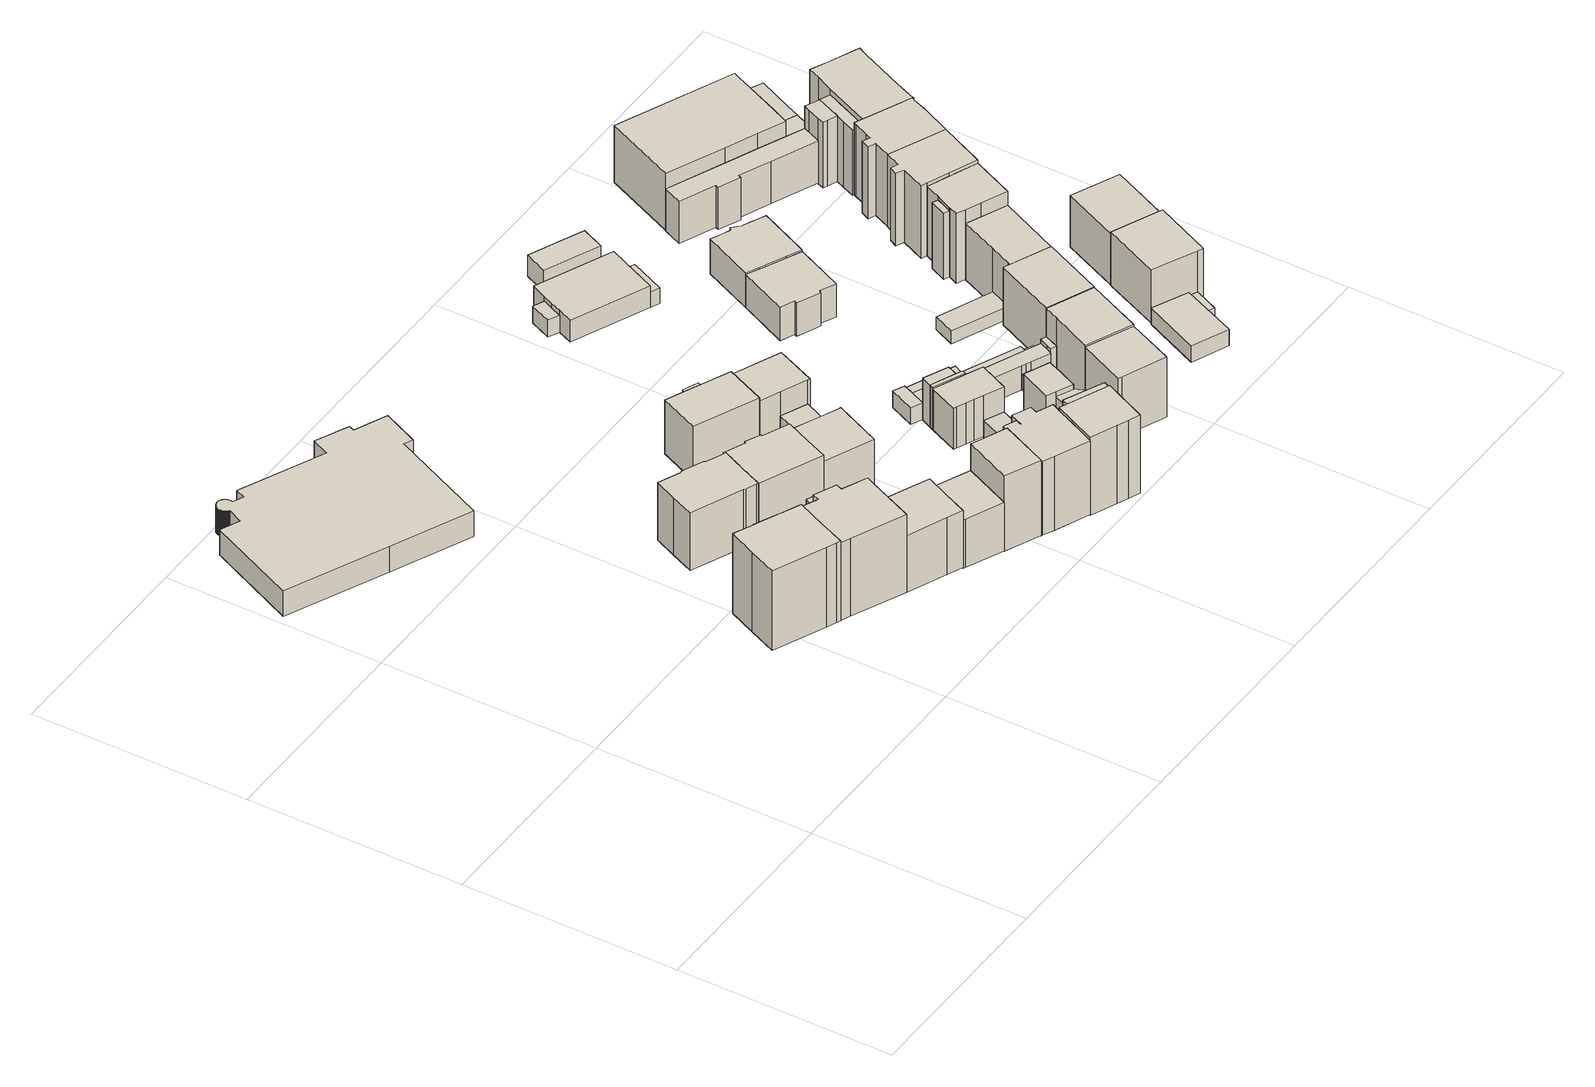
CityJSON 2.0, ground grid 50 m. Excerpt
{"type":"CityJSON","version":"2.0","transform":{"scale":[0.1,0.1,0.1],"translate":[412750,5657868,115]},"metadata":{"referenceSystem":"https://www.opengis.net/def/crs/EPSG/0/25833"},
"CityObjects":{
"building1":{"type":"Building","attributes":{"Gemeindeschluessel":14612000,"Geometrietyp2DReferenz":"3000","function":"31001_9998","roofType":"9999"},"children":["building1-1","building1-2"]},
"building1-1":{"type":"BuildingPart","attributes":{"Dachtyp_tdc":"tdcFreeFormRoof","Dachneigung":63.23,"QualitaetDacherkennung":20,"Geometrietyp2DReferenz":"3000","measuredHeight":19.69,"roofType":"5000"},"parents":["building1"],"geometry":[{"type":"Solid","lod":"1","boundaries":[[[[0,1,2,3]],[[4,5,6,7]],[[3,5,4,0]],[[2,6,5,3]],[[1,7,6,2]],[[0,4,7,1]]]]}]},
"building1-2":{"type":"BuildingPart","attributes":{"Dachtyp_tdc":"tdcGableRoof","Dachneigung":30.8,"QualitaetDacherkennung":58,"Geometrietyp2DReferenz":"3000","measuredHeight":22.46,"roofType":"3100"},"parents":["building1"],"geometry":[{"type":"Solid","lod":"1","boundaries":[[[[8,9,10,11,12,13,14,15,16,17,18,19,20,21,22,23]],[[24,4,7,25,26,27,28,29,30,31,32,33,34,35,36,37]],[[23,4,24,8]],[[22,7,4,23]],[[21,25,7,22]],[[20,26,25,21]],[[19,27,26,20]],[[18,28,27,19]],[[17,29,28,18]],[[16,30,29,17]],[[15,31,30,16]],[[14,32,31,15]],[[13,33,32,14]],[[12,34,33,13]],[[11,35,34,12]],[[10,36,35,11]],[[9,37,36,10]],[[8,24,37,9]]]]}]},
"building2":{"type":"Building","attributes":{"Dachtyp_tdc":"tdcPolyFlatRoof","Gemeindeschluessel":14612000,"Dachneigung":0,"QualitaetDacherkennung":49,"Geometrietyp2DReferenz":"3000","measuredHeight":6.51,"function":"31001_3211","roofType":"1000"},"geometry":[{"type":"Solid","lod":"1","boundaries":[[[[38,39,40,41,42,43,44,45,46,47,48,49,50,51,52,53,54,55,56,57,58,59,60,61,62,63,64,65,66,67,68,69,70,71,72,73,74,75,76,77,78,79,80,81,82,83,84,85,86,87,88,89,90,91,92,93,94,95,96,97,98,99,100,101,102,103,104,105,106,107,108,109,110,111,112,113,114]],[[115,116,117,118,119,120,121,122,123,124,125,126,127,128,129,130,131,132,133,134,135,136,137,138,139,140,141,142,143,144,145,146,147,148,149,150,151,152,153,154,155,156,157,158,159,160,161,162,163,164,165,166,167,168,169,170,171,172,173,174,175,176,177,178,179,180,181,182,183,184,185,186,187,188,189,190,191]],[[114,116,115,38]],[[113,117,116,114]],[[112,118,117,113]],[[111,119,118,112]],[[110,120,119,111]],[[109,121,120,110]],[[108,122,121,109]],[[107,123,122,108]],[[106,124,123,107]],[[105,125,124,106]],[[104,126,125,105]],[[103,127,126,104]],[[102,128,127,103]],[[101,129,128,102]],[[100,130,129,101]],[[99,131,130,100]],[[98,132,131,99]],[[97,133,132,98]],[[96,134,133,97]],[[95,135,134,96]],[[94,136,135,95]],[[93,137,136,94]],[[92,138,137,93]],[[91,139,138,92]],[[90,140,139,91]],[[89,141,140,90]],[[88,142,141,89]],[[87,143,142,88]],[[86,144,143,87]],[[85,145,144,86]],[[84,146,145,85]],[[83,147,146,84]],[[82,148,147,83]],[[81,149,148,82]],[[80,150,149,81]],[[79,151,150,80]],[[78,152,151,79]],[[77,153,152,78]],[[76,154,153,77]],[[75,155,154,76]],[[74,156,155,75]],[[73,157,156,74]],[[72,158,157,73]],[[71,159,158,72]],[[70,160,159,71]],[[69,161,160,70]],[[68,162,161,69]],[[67,163,162,68]],[[66,164,163,67]],[[65,165,164,66]],[[64,166,165,65]],[[63,167,166,64]],[[62,168,167,63]],[[61,169,168,62]],[[60,170,169,61]],[[59,171,170,60]],[[58,172,171,59]],[[57,173,172,58]],[[56,174,173,57]],[[55,175,174,56]],[[54,176,175,55]],[[53,177,176,54]],[[52,178,177,53]],[[51,179,178,52]],[[50,180,179,51]],[[49,181,180,50]],[[48,182,181,49]],[[47,183,182,48]],[[46,184,183,47]],[[45,185,184,46]],[[44,186,185,45]],[[43,187,186,44]],[[42,188,187,43]],[[41,189,188,42]],[[40,190,189,41]],[[39,191,190,40]],[[38,115,191,39]]]]}]},
"building3":{"type":"Building","attributes":{"Dachtyp_tdc":"tdcFreeFormRoof","Gemeindeschluessel":14612000,"Dachneigung":33.63,"QualitaetDacherkennung":65,"Geometrietyp2DReferenz":"3000","measuredHeight":22.63,"function":"31001_9998","roofType":"5000"},"geometry":[{"type":"Solid","lod":"1","boundaries":[[[[192,193,194,195,196,197,198,199,200,201,202]],[[203,204,205,206,207,208,209,210,211,212,213]],[[202,204,203,192]],[[201,205,204,202]],[[200,206,205,201]],[[199,207,206,200]],[[198,208,207,199]],[[197,209,208,198]],[[196,210,209,197]],[[195,211,210,196]],[[194,212,211,195]],[[193,213,212,194]],[[192,203,213,193]]]]}]},
"building4":{"type":"Building","attributes":{"Dachtyp_tdc":"tdcFreeFormRoof","Gemeindeschluessel":14612000,"Dachneigung":34.57,"QualitaetDacherkennung":63,"Geometrietyp2DReferenz":"3000","measuredHeight":16.72,"function":"31001_9998","roofType":"5000"},"geometry":[{"type":"Solid","lod":"1","boundaries":[[[[214,215,216,217,218,219,220,221,222,223,224,225,226,227,228,229]],[[230,231,232,233,234,235,236,237,238,239,240,241,242,243,244,245]],[[229,231,230,214]],[[228,232,231,229]],[[227,233,232,228]],[[226,234,233,227]],[[225,235,234,226]],[[224,236,235,225]],[[223,237,236,224]],[[222,238,237,223]],[[221,239,238,222]],[[220,240,239,221]],[[219,241,240,220]],[[218,242,241,219]],[[217,243,242,218]],[[216,244,243,217]],[[215,245,244,216]],[[214,230,245,215]]]]}]},
"building5":{"type":"Building","attributes":{"Dachtyp_tdc":"tdcGableRoof","Gemeindeschluessel":14612000,"Dachneigung":32.05,"QualitaetDacherkennung":76,"Geometrietyp2DReferenz":"3000","measuredHeight":16.59,"function":"31001_9998","roofType":"3100"},"geometry":[{"type":"Solid","lod":"1","boundaries":[[[[246,247,248,249,250,251,252,253,254]],[[255,256,257,258,259,260,261,262,263]],[[254,256,255,246]],[[253,257,256,254]],[[252,258,257,253]],[[251,259,258,252]],[[250,260,259,251]],[[249,261,260,250]],[[248,262,261,249]],[[247,263,262,248]],[[246,255,263,247]]]]}]},
"building6":{"type":"Building","attributes":{"Dachtyp_tdc":"tdcPolyFlatRoof","Gemeindeschluessel":14612000,"Dachneigung":7.98,"QualitaetDacherkennung":64,"Geometrietyp2DReferenz":"3000","measuredHeight":6.47,"function":"31001_9998","roofType":"2100"},"geometry":[{"type":"Solid","lod":"1","boundaries":[[[[264,265,266,267,268,269,270,271]],[[272,273,274,275,276,277,278,279]],[[271,273,272,264]],[[270,274,273,271]],[[269,275,274,270]],[[268,276,275,269]],[[267,277,276,268]],[[266,278,277,267]],[[265,279,278,266]],[[264,272,279,265]]]]}]},
"building7":{"type":"Building","attributes":{"Dachtyp_tdc":"tdcPolyFlatRoof","Gemeindeschluessel":14612000,"Dachneigung":4.07,"QualitaetDacherkennung":78,"Geometrietyp2DReferenz":"3000","measuredHeight":7.11,"function":"31001_9998","roofType":"2100"},"geometry":[{"type":"Solid","lod":"1","boundaries":[[[[280,281,282,283,284]],[[285,286,287,288,289]],[[284,286,285,280]],[[283,287,286,284]],[[282,288,287,283]],[[281,289,288,282]],[[280,285,289,281]]]]}]},
"building8":{"type":"Building","attributes":{"Dachtyp_tdc":"tdcGableRoof","Gemeindeschluessel":14612000,"Dachneigung":37.08,"QualitaetDacherkennung":72,"Geometrietyp2DReferenz":"3000","measuredHeight":17.09,"function":"31001_9998","roofType":"3100"},"geometry":[{"type":"Solid","lod":"1","boundaries":[[[[290,222,291,292,293,294,295,296,297,224]],[[298,299,300,301,302,303,304,305,306,307]],[[224,299,298,290]],[[297,300,299,224]],[[296,301,300,297]],[[295,302,301,296]],[[294,303,302,295]],[[293,304,303,294]],[[292,305,304,293]],[[291,306,305,292]],[[222,307,306,291]],[[290,298,307,222]]]]}]},
"building9":{"type":"Building","attributes":{"Dachtyp_tdc":"tdcFreeFormRoof","Gemeindeschluessel":14612000,"Dachneigung":30.26,"QualitaetDacherkennung":65,"Geometrietyp2DReferenz":"3000","measuredHeight":14.08,"function":"31001_9998","roofType":"5000"},"geometry":[{"type":"Solid","lod":"1","boundaries":[[[[308,309,310,311,312,313]],[[314,315,316,317,318,319]],[[313,315,314,308]],[[312,316,315,313]],[[311,317,316,312]],[[310,318,317,311]],[[309,319,318,310]],[[308,314,319,309]]]]}]},
"building10":{"type":"Building","attributes":{"Dachtyp_tdc":"tdcGableRoof","Gemeindeschluessel":14612000,"Dachneigung":11.2,"QualitaetDacherkennung":64,"Geometrietyp2DReferenz":"3000","measuredHeight":21.41,"function":"31001_9998","roofType":"3100"},"geometry":[{"type":"Solid","lod":"1","boundaries":[[[[320,321,322,323]],[[324,325,326,327]],[[323,325,324,320]],[[322,326,325,323]],[[321,327,326,322]],[[320,324,327,321]]]]}]},
"building11":{"type":"Building","attributes":{"Gemeindeschluessel":14612000,"Geometrietyp2DReferenz":"3000","function":"31001_9998","roofType":"9999"},"children":["building11-1","building11-2"]},
"building11-1":{"type":"BuildingPart","attributes":{"Dachtyp_tdc":"tdcGableRoof","Dachneigung":69.82,"QualitaetDacherkennung":9,"Geometrietyp2DReferenz":"3000","measuredHeight":14.62,"roofType":"3100"},"parents":["building11"],"geometry":[{"type":"Solid","lod":"1","boundaries":[[[[328,329,330,331]],[[332,333,334,335]],[[331,332,335,328]],[[330,333,332,331]],[[329,334,333,330]],[[328,335,334,329]]]]}]},
"building11-2":{"type":"BuildingPart","attributes":{"Dachtyp_tdc":"tdcPolyFlatRoof","Dachneigung":0,"QualitaetDacherkennung":66,"Geometrietyp2DReferenz":"3000","measuredHeight":13.68,"roofType":"1000"},"parents":["building11"],"geometry":[{"type":"Solid","lod":"1","boundaries":[[[[336,337,338,339,340,341]],[[334,342,343,344,345,335]],[[341,334,335,336]],[[340,342,334,341]],[[339,343,342,340]],[[338,344,343,339]],[[337,345,344,338]],[[336,335,345,337]]]]}]},
"building12":{"type":"Building","attributes":{"Dachtyp_tdc":"tdcFreeFormRoof","Gemeindeschluessel":14612000,"Dachneigung":28.67,"QualitaetDacherkennung":63,"Geometrietyp2DReferenz":"3000","measuredHeight":21.18,"function":"31001_9998","roofType":"5000"},"geometry":[{"type":"Solid","lod":"1","boundaries":[[[[346,347,348,349,350,351,352,353,354,355,356,357,358,359]],[[360,361,362,363,364,365,366,367,368,369,370,371,372,373]],[[359,361,360,346]],[[358,362,361,359]],[[357,363,362,358]],[[356,364,363,357]],[[355,365,364,356]],[[354,366,365,355]],[[353,367,366,354]],[[352,368,367,353]],[[351,369,368,352]],[[350,370,369,351]],[[349,371,370,350]],[[348,372,371,349]],[[347,373,372,348]],[[346,360,373,347]]]]}]},
"building13":{"type":"Building","attributes":{"Gemeindeschluessel":14612000,"Geometrietyp2DReferenz":"3000","function":"31001_9998","roofType":"9999"},"children":["building13-1","building13-2","building13-3"]},
"building13-1":{"type":"BuildingPart","attributes":{"Dachtyp_tdc":"tdcPolyFlatRoof","Dachneigung":0,"QualitaetDacherkennung":41,"Geometrietyp2DReferenz":"3000","measuredHeight":12.86,"roofType":"1000"},"parents":["building13"],"geometry":[{"type":"Solid","lod":"1","boundaries":[[[[374,375,376,377,378,379]],[[380,381,382,383,384,385]],[[379,381,380,374]],[[378,382,381,379]],[[377,383,382,378]],[[376,384,383,377]],[[375,385,384,376]],[[374,380,385,375]]]]}]},
"building13-2":{"type":"BuildingPart","attributes":{"Dachtyp_tdc":"tdcPolyFlatRoof","Dachneigung":0,"QualitaetDacherkennung":59,"Geometrietyp2DReferenz":"3000","measuredHeight":6.78,"roofType":"1000"},"parents":["building13"],"geometry":[{"type":"Solid","lod":"1","boundaries":[[[[386,387,388,389]],[[390,384,383,391]],[[389,384,390,386]],[[388,383,384,389]],[[387,391,383,388]],[[386,390,391,387]]]]}]},
"building13-3":{"type":"BuildingPart","attributes":{"Dachtyp_tdc":"tdcPolyFlatRoof","Dachneigung":0,"QualitaetDacherkennung":41,"Geometrietyp2DReferenz":"3000","measuredHeight":12.85,"roofType":"1000"},"parents":["building13"],"geometry":[{"type":"Solid","lod":"1","boundaries":[[[[392,393,394,395,396,397]],[[391,398,399,400,401,390]],[[396,398,391,397]],[[395,399,398,396]],[[394,400,399,395]],[[393,401,400,394]],[[392,390,401,393]],[[397,391,390,392]]]]}]},
"building14":{"type":"Building","attributes":{"Gemeindeschluessel":14612000,"Geometrietyp2DReferenz":"3000","function":"31001_9998","roofType":"9999"},"children":["building14-1","building14-2","building14-3","building14-4"]},
"building14-1":{"type":"BuildingPart","attributes":{"Dachtyp_tdc":"tdcPolyFlatRoof","Dachneigung":32.15,"QualitaetDacherkennung":39,"Geometrietyp2DReferenz":"3000","measuredHeight":21.7,"roofType":"2100"},"parents":["building14"],"geometry":[{"type":"Solid","lod":"1","boundaries":[[[[402,403,404,405,406,407,408]],[[409,410,411,412,413,414,415]],[[407,410,409,408]],[[406,411,410,407]],[[405,412,411,406]],[[404,413,412,405]],[[403,414,413,404]],[[402,415,414,403]],[[408,409,415,402]]]]}]},
"building14-2":{"type":"BuildingPart","attributes":{"Dachtyp_tdc":"tdcGableRoof","Dachneigung":29.88,"QualitaetDacherkennung":78,"Geometrietyp2DReferenz":"3000","measuredHeight":21.72,"roofType":"3100"},"parents":["building14"],"geometry":[{"type":"Solid","lod":"1","boundaries":[[[[416,417,418,419,420,421,422,423,424]],[[425,426,427,428,429,430,431,432,433]],[[424,426,425,416]],[[423,427,426,424]],[[422,428,427,423]],[[421,429,428,422]],[[420,430,429,421]],[[419,431,430,420]],[[418,432,431,419]],[[417,433,432,418]],[[416,425,433,417]]]]}]},
"building14-3":{"type":"BuildingPart","attributes":{"Dachtyp_tdc":"tdcPolyFlatRoof","Dachneigung":10.39,"QualitaetDacherkennung":39,"Geometrietyp2DReferenz":"3000","measuredHeight":19.18,"roofType":"2100"},"parents":["building14"],"geometry":[{"type":"Solid","lod":"1","boundaries":[[[[434,435,436,437]],[[409,415,438,439]],[[437,415,409,434]],[[436,438,415,437]],[[435,439,438,436]],[[434,409,439,435]]]]}]},
"building14-4":{"type":"BuildingPart","attributes":{"Dachtyp_tdc":"tdcFreeFormRoof","Dachneigung":65.38,"QualitaetDacherkennung":19,"Geometrietyp2DReferenz":"3000","measuredHeight":20.37,"roofType":"5000"},"parents":["building14"],"geometry":[{"type":"Solid","lod":"1","boundaries":[[[[440,441,442,443,444]],[[425,433,439,438,445]],[[444,433,425,440]],[[443,439,433,444]],[[442,438,439,443]],[[441,445,438,442]],[[440,425,445,441]]]]}]},
"building15":{"type":"Building","attributes":{"Dachtyp_tdc":"tdcPolyFlatRoof","Gemeindeschluessel":14612000,"Dachneigung":0,"QualitaetDacherkennung":46,"Geometrietyp2DReferenz":"3000","measuredHeight":4.94,"function":"31001_9998","roofType":"1000"},"geometry":[{"type":"Solid","lod":"1","boundaries":[[[[446,447,448,449,450]],[[451,452,453,454,455]],[[450,452,451,446]],[[449,453,452,450]],[[448,454,453,449]],[[447,455,454,448]],[[446,451,455,447]]]]}]},
"building16":{"type":"Building","attributes":{"Gemeindeschluessel":14612000,"Geometrietyp2DReferenz":"3000","function":"31001_9998","roofType":"9999"},"children":["building16-1","building16-2","building16-3"]},
"building16-1":{"type":"BuildingPart","attributes":{"Dachtyp_tdc":"tdcPolyFlatRoof","Dachneigung":0,"QualitaetDacherkennung":65,"Geometrietyp2DReferenz":"3000","measuredHeight":10.5,"roofType":"1000"},"parents":["building16"],"geometry":[{"type":"Solid","lod":"1","boundaries":[[[[456,457,458,459,460,461,462,463,464]],[[465,466,467,468,469,470,471,472,473]],[[464,466,465,456]],[[463,467,466,464]],[[462,468,467,463]],[[461,469,468,462]],[[460,470,469,461]],[[459,471,470,460]],[[458,472,471,459]],[[457,473,472,458]],[[456,465,473,457]]]]}]},
"building16-2":{"type":"BuildingPart","attributes":{"Dachtyp_tdc":"tdcFreeFormRoof","Dachneigung":63.9,"QualitaetDacherkennung":30,"Geometrietyp2DReferenz":"3000","measuredHeight":11.31,"roofType":"5000"},"parents":["building16"],"geometry":[{"type":"Solid","lod":"1","boundaries":[[[[474,475,476,477,478]],[[479,480,481,466,465]],[[478,480,479,474]],[[477,481,480,478]],[[476,466,481,477]],[[475,465,466,476]],[[474,479,465,475]]]]}]},
"building16-3":{"type":"BuildingPart","attributes":{"Dachtyp_tdc":"tdcPolyFlatRoof","Dachneigung":0,"QualitaetDacherkennung":44,"Geometrietyp2DReferenz":"3000","measuredHeight":10.69,"roofType":"1000"},"parents":["building16"],"geometry":[{"type":"Solid","lod":"1","boundaries":[[[[482,483,484,485]],[[479,486,487,480]],[[485,486,479,482]],[[484,487,486,485]],[[483,480,487,484]],[[482,479,480,483]]]]}]},
"building17":{"type":"Building","attributes":{"Dachtyp_tdc":"tdcPolyFlatRoof","Gemeindeschluessel":14612000,"Dachneigung":4.36,"QualitaetDacherkennung":63,"Geometrietyp2DReferenz":"3000","measuredHeight":4.27,"function":"31001_9998","roofType":"2100"},"geometry":[{"type":"Solid","lod":"1","boundaries":[[[[488,489,490,491,492]],[[493,494,495,496,497]],[[492,494,493,488]],[[491,495,494,492]],[[490,496,495,491]],[[489,497,496,490]],[[488,493,497,489]]]]}]},
"building18":{"type":"Building","attributes":{"Dachtyp_tdc":"tdcPolyFlatRoof","Gemeindeschluessel":14612000,"Dachneigung":4.02,"QualitaetDacherkennung":59,"Geometrietyp2DReferenz":"3000","measuredHeight":3.46,"function":"31001_9998","roofType":"2100"},"geometry":[{"type":"Solid","lod":"1","boundaries":[[[[498,499,500,501]],[[502,503,504,505]],[[501,503,502,498]],[[500,504,503,501]],[[499,505,504,500]],[[498,502,505,499]]]]}]},
"building19":{"type":"Building","attributes":{"Dachtyp_tdc":"tdcPolyFlatRoof","Gemeindeschluessel":14612000,"Dachneigung":3.38,"QualitaetDacherkennung":64,"Geometrietyp2DReferenz":"3000","measuredHeight":3.97,"function":"31001_9998","roofType":"2100"},"geometry":[{"type":"Solid","lod":"1","boundaries":[[[[506,507,508,509,510,511,512,513]],[[497,496,514,515,516,517,518,519]],[[513,496,497,506]],[[512,514,496,513]],[[511,515,514,512]],[[510,516,515,511]],[[509,517,516,510]],[[508,518,517,509]],[[507,519,518,508]],[[506,497,519,507]]]]}]},
"building20":{"type":"Building","attributes":{"Dachtyp_tdc":"tdcPolyFlatRoof","Gemeindeschluessel":14612000,"Dachneigung":0,"QualitaetDacherkennung":16,"Geometrietyp2DReferenz":"3000","measuredHeight":3.75,"function":"31001_9998","roofType":"1000"},"geometry":[{"type":"Solid","lod":"1","boundaries":[[[[520,521,522,523,524,525]],[[526,527,528,529,530,531]],[[525,527,526,520]],[[524,528,527,525]],[[523,529,528,524]],[[522,530,529,523]],[[521,531,530,522]],[[520,526,531,521]]]]}]},
"building21":{"type":"Building","attributes":{"Dachtyp_tdc":"tdcFreeFormRoof","Gemeindeschluessel":14612000,"Dachneigung":32.84,"QualitaetDacherkennung":72,"Geometrietyp2DReferenz":"3000","measuredHeight":17.21,"function":"31001_9998","roofType":"5000"},"geometry":[{"type":"Solid","lod":"1","boundaries":[[[[532,533,534,535,536]],[[537,538,539,540,541]],[[536,538,537,532]],[[535,539,538,536]],[[534,540,539,535]],[[533,541,540,534]],[[532,537,541,533]]]]}]},
"building22":{"type":"Building","attributes":{"Dachtyp_tdc":"tdcPolyFlatRoof","Gemeindeschluessel":14612000,"Dachneigung":7.6,"QualitaetDacherkennung":65,"Geometrietyp2DReferenz":"3000","measuredHeight":6.37,"function":"31001_9998","roofType":"2100"},"geometry":[{"type":"Solid","lod":"1","boundaries":[[[[542,543,544,545,546,547,548,549,550]],[[551,552,553,554,555,556,557,558,559]],[[550,552,551,542]],[[549,553,552,550]],[[548,554,553,549]],[[547,555,554,548]],[[546,556,555,547]],[[545,557,556,546]],[[544,558,557,545]],[[543,559,558,544]],[[542,551,559,543]]]]}]},
"building23":{"type":"Building","attributes":{"Gemeindeschluessel":14612000,"Geometrietyp2DReferenz":"3000","function":"31001_9998","roofType":"9999"},"children":["building23-1","building23-2","building23-3"]},
"building23-1":{"type":"BuildingPart","attributes":{"Dachtyp_tdc":"tdcGableRoof","Dachneigung":12.05,"QualitaetDacherkennung":89,"Geometrietyp2DReferenz":"3000","measuredHeight":6.21,"roofType":"3100"},"parents":["building23"],"geometry":[{"type":"Solid","lod":"1","boundaries":[[[[560,561,562,563,564,565,566,567,568]],[[569,570,571,572,573,574,575,576,577]],[[568,570,569,560]],[[567,571,570,568]],[[566,572,571,567]],[[565,573,572,566]],[[564,574,573,565]],[[563,575,574,564]],[[562,576,575,563]],[[561,577,576,562]],[[560,569,577,561]]]]}]},
"building23-2":{"type":"BuildingPart","attributes":{"Dachtyp_tdc":"tdcGableRoof","Dachneigung":12.05,"QualitaetDacherkennung":65,"Geometrietyp2DReferenz":"3000","measuredHeight":4.58,"roofType":"3100"},"parents":["building23"],"geometry":[{"type":"Solid","lod":"1","boundaries":[[[[578,579,580,581]],[[582,583,577,575]],[[581,583,582,578]],[[580,577,583,581]],[[579,575,577,580]],[[578,582,575,579]]]]}]},
"building23-3":{"type":"BuildingPart","attributes":{"Dachtyp_tdc":"tdcGableRoof","Dachneigung":11.62,"QualitaetDacherkennung":54,"Geometrietyp2DReferenz":"3000","measuredHeight":4.59,"roofType":"3100"},"parents":["building23"],"geometry":[{"type":"Solid","lod":"1","boundaries":[[[[584,585,586,587]],[[570,588,589,572]],[[587,588,570,584]],[[586,589,588,587]],[[585,572,589,586]],[[584,570,572,585]]]]}]},
"building24":{"type":"Building","attributes":{"Dachtyp_tdc":"tdcFreeFormRoof","Gemeindeschluessel":14612000,"Dachneigung":53.8,"QualitaetDacherkennung":13,"Geometrietyp2DReferenz":"3000","measuredHeight":7.55,"function":"31001_9998","roofType":"5000"},"geometry":[{"type":"Solid","lod":"1","boundaries":[[[[590,591,592,593,594]],[[595,596,597,598,599]],[[594,596,595,590]],[[593,597,596,594]],[[592,598,597,593]],[[591,599,598,592]],[[590,595,599,591]]]]}]},
"building25":{"type":"Building","attributes":{"Dachtyp_tdc":"tdcFreeFormRoof","Gemeindeschluessel":14612000,"Dachneigung":21.94,"QualitaetDacherkennung":25,"Geometrietyp2DReferenz":"3000","measuredHeight":3.88,"function":"31001_9998","roofType":"5000"},"geometry":[{"type":"Solid","lod":"1","boundaries":[[[[600,601,602,603]],[[597,604,605,606]],[[603,604,597,600]],[[602,605,604,603]],[[601,606,605,602]],[[600,597,606,601]]]]}]},
"building26":{"type":"Building","attributes":{"Dachtyp_tdc":"tdcFreeFormRoof","Gemeindeschluessel":14612000,"Dachneigung":29.52,"QualitaetDacherkennung":69,"Geometrietyp2DReferenz":"3000","measuredHeight":16.55,"function":"31001_9998","roofType":"5000"},"geometry":[{"type":"Solid","lod":"1","boundaries":[[[[607,608,609,610,611]],[[612,613,614,615,616]],[[611,613,612,607]],[[610,614,613,611]],[[609,615,614,610]],[[608,616,615,609]],[[607,612,616,608]]]]}]},
"building27":{"type":"Building","attributes":{"Dachtyp_tdc":"tdcFreeFormRoof","Gemeindeschluessel":14612000,"Dachneigung":64.94,"QualitaetDacherkennung":46,"Geometrietyp2DReferenz":"3000","measuredHeight":11.74,"function":"31001_9998","roofType":"5000"},"geometry":[{"type":"Solid","lod":"1","boundaries":[[[[617,618,619,620,621,622,623,624,625,626]],[[627,628,629,630,631,632,633,634,635,636]],[[626,628,627,617]],[[625,629,628,626]],[[624,630,629,625]],[[623,631,630,624]],[[622,632,631,623]],[[621,633,632,622]],[[620,634,633,621]],[[619,635,634,620]],[[618,636,635,619]],[[617,627,636,618]]]]}]},
"building28":{"type":"Building","attributes":{"Dachtyp_tdc":"tdcPolyFlatRoof","Gemeindeschluessel":14612000,"Dachneigung":9.04,"QualitaetDacherkennung":79,"Geometrietyp2DReferenz":"3000","measuredHeight":5.85,"function":"31001_9998","roofType":"2100"},"geometry":[{"type":"Solid","lod":"1","boundaries":[[[[637,638,639,640]],[[641,642,643,644]],[[640,642,641,637]],[[639,643,642,640]],[[638,644,643,639]],[[637,641,644,638]]]]}]},
"building29":{"type":"Building","attributes":{"Dachtyp_tdc":"tdcPolyFlatRoof","Gemeindeschluessel":14612000,"Dachneigung":7,"QualitaetDacherkennung":64,"Geometrietyp2DReferenz":"3000","measuredHeight":3.62,"function":"31001_9998","roofType":"2100"},"geometry":[{"type":"Solid","lod":"1","boundaries":[[[[645,646,647,648]],[[649,650,651,652]],[[648,650,649,645]],[[647,651,650,648]],[[646,652,651,647]],[[645,649,652,646]]]]}]},
"building30":{"type":"Building","attributes":{"Dachtyp_tdc":"tdcGableRoof","Gemeindeschluessel":14612000,"Dachneigung":32.45,"QualitaetDacherkennung":77,"Geometrietyp2DReferenz":"3000","measuredHeight":16.58,"function":"31001_9998","roofType":"3100"},"geometry":[{"type":"Solid","lod":"1","boundaries":[[[[653,654,655,656]],[[657,658,659,660]],[[656,658,657,653]],[[655,659,658,656]],[[654,660,659,655]],[[653,657,660,654]]]]}]},
"building31":{"type":"Building","attributes":{"Dachtyp_tdc":"tdcCutGableRoof","Gemeindeschluessel":14612000,"Dachneigung":61.34,"QualitaetDacherkennung":45,"Geometrietyp2DReferenz":"3000","measuredHeight":11.77,"function":"31001_9998","roofType":"9999"},"geometry":[{"type":"Solid","lod":"1","boundaries":[[[[661,662,663,664,665,666,667,668,669,670,671,672]],[[673,674,675,676,635,677,678,633,679,680,681,682]],[[672,674,673,661]],[[671,675,674,672]],[[670,676,675,671]],[[669,635,676,670]],[[668,677,635,669]],[[667,678,677,668]],[[666,633,678,667]],[[665,679,633,666]],[[664,680,679,665]],[[663,681,680,664]],[[662,682,681,663]],[[661,673,682,662]]]]}]},
"building32":{"type":"Building","attributes":{"Gemeindeschluessel":14612000,"Geometrietyp2DReferenz":"3000","function":"31001_9998","roofType":"9999"},"children":["building32-1","building32-2"]},
"building32-1":{"type":"BuildingPart","attributes":{"Dachtyp_tdc":"tdcPolyFlatRoof","Dachneigung":0,"QualitaetDacherkennung":0,"Geometrietyp2DReferenz":"3000","measuredHeight":3.42,"roofType":"9999"},"parents":["building32"],"geometry":[{"type":"Solid","lod":"1","boundaries":[[[[683,684,685,686]],[[687,688,689,690]],[[686,688,687,683]],[[685,689,688,686]],[[684,690,689,685]],[[683,687,690,684]]]]}]},
"building32-2":{"type":"BuildingPart","attributes":{"Dachtyp_tdc":"tdcGableRoof","Dachneigung":60.94,"QualitaetDacherkennung":8,"Geometrietyp2DReferenz":"3000","measuredHeight":8.39,"roofType":"3100"},"parents":["building32"],"geometry":[{"type":"Solid","lod":"1","boundaries":[[[[691,692,693,694]],[[695,696,688,697]],[[694,696,695,691]],[[693,688,696,694]],[[692,697,688,693]],[[691,695,697,692]]]]}]},
"building33":{"type":"Building","attributes":{"Dachtyp_tdc":"tdcFreeFormRoof","Gemeindeschluessel":14612000,"Dachneigung":33.5,"QualitaetDacherkennung":75,"Geometrietyp2DReferenz":"3000","measuredHeight":16.1,"function":"31001_9998","roofType":"5000"},"geometry":[{"type":"Solid","lod":"1","boundaries":[[[[698,699,700,701,702,703]],[[704,705,706,707,708,709]],[[703,705,704,698]],[[702,706,705,703]],[[701,707,706,702]],[[700,708,707,701]],[[699,709,708,700]],[[698,704,709,699]]]]}]},
"building34":{"type":"Building","attributes":{"Dachtyp_tdc":"tdcGableRoof","Gemeindeschluessel":14612000,"Dachneigung":38.78,"QualitaetDacherkennung":65,"Geometrietyp2DReferenz":"3000","measuredHeight":16.13,"function":"31001_9998","roofType":"3100"},"geometry":[{"type":"Solid","lod":"1","boundaries":[[[[710,711,712,713,714,715]],[[716,717,718,719,720,721]],[[715,717,716,710]],[[714,718,717,715]],[[713,719,718,714]],[[712,720,719,713]],[[711,721,720,712]],[[710,716,721,711]]]]}]},
"building35":{"type":"Building","attributes":{"Gemeindeschluessel":14612000,"Geometrietyp2DReferenz":"3000","function":"31001_9998","roofType":"9999"},"children":["building35-1","building35-2"]},
"building35-1":{"type":"BuildingPart","attributes":{"Dachtyp_tdc":"tdcGableRoof","Dachneigung":13.26,"QualitaetDacherkennung":38,"Geometrietyp2DReferenz":"3000","measuredHeight":17.22,"roofType":"3100"},"parents":["building35"],"geometry":[{"type":"Solid","lod":"1","boundaries":[[[[722,723,724,725]],[[726,727,728,729]],[[725,727,726,722]],[[724,728,727,725]],[[723,729,728,724]],[[722,726,729,723]]]]}]},
"building35-2":{"type":"BuildingPart","attributes":{"Dachtyp_tdc":"tdcGableRoof","Dachneigung":33.59,"QualitaetDacherkennung":70,"Geometrietyp2DReferenz":"3000","measuredHeight":19.89,"roofType":"3100"},"parents":["building35"],"geometry":[{"type":"Solid","lod":"1","boundaries":[[[[730,731,732,733,734,735,736,737,738,739,740]],[[741,742,743,744,745,726,729,746,747,748,749]],[[740,742,741,730]],[[739,743,742,740]],[[738,744,743,739]],[[737,745,744,738]],[[736,726,745,737]],[[735,729,726,736]],[[734,746,729,735]],[[733,747,746,734]],[[732,748,747,733]],[[731,749,748,732]],[[730,741,749,731]]]]}]},
"building36":{"type":"Building","attributes":{"Dachtyp_tdc":"tdcPolyFlatRoof","Gemeindeschluessel":14612000,"Dachneigung":30.28,"QualitaetDacherkennung":62,"Geometrietyp2DReferenz":"3000","measuredHeight":12.37,"function":"31001_9998","roofType":"2100"},"geometry":[{"type":"Solid","lod":"1","boundaries":[[[[750,751,752,753,754,755,756,757,758,759,760,761]],[[762,763,764,765,766,767,768,769,770,771,772,773]],[[761,763,762,750]],[[760,764,763,761]],[[759,765,764,760]],[[758,766,765,759]],[[757,767,766,758]],[[756,768,767,757]],[[755,769,768,756]],[[754,770,769,755]],[[753,771,770,754]],[[752,772,771,753]],[[751,773,772,752]],[[750,762,773,751]]]]}]},
"building37":{"type":"Building","attributes":{"Dachtyp_tdc":"tdcGableRoof","Gemeindeschluessel":14612000,"Dachneigung":34.18,"QualitaetDacherkennung":68,"Geometrietyp2DReferenz":"3000","measuredHeight":21.47,"function":"31001_9998","roofType":"3100"},"geometry":[{"type":"Solid","lod":"1","boundaries":[[[[774,775,776,777,778,779,780,781,782,783,784]],[[785,786,787,788,789,790,791,792,793,794,795]],[[784,786,785,774]],[[783,787,786,784]],[[782,788,787,783]],[[781,789,788,782]],[[780,790,789,781]],[[779,791,790,780]],[[778,792,791,779]],[[777,793,792,778]],[[776,794,793,777]],[[775,795,794,776]],[[774,785,795,775]]]]}]},
"building38":{"type":"Building","attributes":{"Dachtyp_tdc":"tdcGableRoof","Gemeindeschluessel":14612000,"Dachneigung":37.72,"QualitaetDacherkennung":63,"Geometrietyp2DReferenz":"3000","measuredHeight":15.5,"function":"31001_9998","roofType":"3100"},"geometry":[{"type":"Solid","lod":"1","boundaries":[[[[796,797,798,799]],[[800,801,802,803]],[[799,801,800,796]],[[798,802,801,799]],[[797,803,802,798]],[[796,800,803,797]]]]}]},
"building39":{"type":"Building","attributes":{"Dachtyp_tdc":"tdcHipAndGableRoof","Gemeindeschluessel":14612000,"Dachneigung":22.48,"QualitaetDacherkennung":62,"Geometrietyp2DReferenz":"3000","measuredHeight":17.51,"function":"31001_9998","roofType":"5000"},"geometry":[{"type":"Solid","lod":"1","boundaries":[[[[804,805,806,807,808,809,810,811]],[[812,813,814,815,816,817,818,819]],[[811,813,812,804]],[[810,814,813,811]],[[809,815,814,810]],[[808,816,815,809]],[[807,817,816,808]],[[806,818,817,807]],[[805,819,818,806]],[[804,812,819,805]]]]}]},
"building40":{"type":"Building","attributes":{"Dachtyp_tdc":"tdcGableRoof","Gemeindeschluessel":14612000,"Dachneigung":34.14,"QualitaetDacherkennung":68,"Geometrietyp2DReferenz":"3000","measuredHeight":21.39,"function":"31001_9998","roofType":"3100"},"geometry":[{"type":"Solid","lod":"1","boundaries":[[[[820,821,822,823,824,825,826,827,828,829,830,781,780,779,831,832]],[[833,834,835,836,837,838,839,840,841,842,843,844,845,846,847,848]],[[832,834,833,820]],[[831,835,834,832]],[[779,836,835,831]],[[780,837,836,779]],[[781,838,837,780]],[[830,839,838,781]],[[829,840,839,830]],[[828,841,840,829]],[[827,842,841,828]],[[826,843,842,827]],[[825,844,843,826]],[[824,845,844,825]],[[823,846,845,824]],[[822,847,846,823]],[[821,848,847,822]],[[820,833,848,821]]]]}]},
"building41":{"type":"Building","attributes":{"Dachtyp_tdc":"tdcPolyFlatRoof","Gemeindeschluessel":14612000,"Dachneigung":20.72,"QualitaetDacherkennung":75,"Geometrietyp2DReferenz":"3000","measuredHeight":11.76,"function":"31001_9998","roofType":"2100"},"geometry":[{"type":"Solid","lod":"1","boundaries":[[[[849,850,851,852,853,854]],[[767,855,856,857,858,768]],[[854,855,767,849]],[[853,856,855,854]],[[852,857,856,853]],[[851,858,857,852]],[[850,768,858,851]],[[849,767,768,850]]]]}]},
"building42":{"type":"Building","attributes":{"Dachtyp_tdc":"tdcPolyFlatRoof","Gemeindeschluessel":14612000,"Dachneigung":20.76,"QualitaetDacherkennung":79,"Geometrietyp2DReferenz":"3000","measuredHeight":11.65,"function":"31001_9998","roofType":"2100"},"geometry":[{"type":"Solid","lod":"1","boundaries":[[[[854,853,859,860,861]],[[862,863,864,865,866]],[[861,863,862,854]],[[860,864,863,861]],[[859,865,864,860]],[[853,866,865,859]],[[854,862,866,853]]]]}]},
"building43":{"type":"Building","attributes":{"Gemeindeschluessel":14612000,"Geometrietyp2DReferenz":"3000","function":"31001_9998","roofType":"9999"},"children":["building43-1","building43-2","building43-3","building43-4"]},
"building43-1":{"type":"BuildingPart","attributes":{"Dachtyp_tdc":"tdcGableRoof","Dachneigung":39.37,"QualitaetDacherkennung":15,"Geometrietyp2DReferenz":"3000","measuredHeight":6.91,"roofType":"3100"},"parents":["building43"],"geometry":[{"type":"Solid","lod":"1","boundaries":[[[[867,868,869,870,871]],[[872,873,874,875,876]],[[871,872,876,867]],[[870,873,872,871]],[[869,874,873,870]],[[868,875,874,869]],[[867,876,875,868]]]]}]},
"building43-2":{"type":"BuildingPart","attributes":{"Dachtyp_tdc":"tdcHipAndGableRoof","Dachneigung":29.55,"QualitaetDacherkennung":26,"Geometrietyp2DReferenz":"3000","measuredHeight":17.75,"roofType":"5000"},"parents":["building43"],"geometry":[{"type":"Solid","lod":"1","boundaries":[[[[877,878,879,880,881,882,883,884,885]],[[886,887,888,889,890,891,892,893,894]],[[885,887,886,877]],[[884,888,887,885]],[[883,889,888,884]],[[882,890,889,883]],[[881,891,890,882]],[[880,892,891,881]],[[879,893,892,880]],[[878,894,893,879]],[[877,886,894,878]]]]}]},
"building43-3":{"type":"BuildingPart","attributes":{"Dachtyp_tdc":"tdcGableRoof","Dachneigung":10.99,"QualitaetDacherkennung":24,"Geometrietyp2DReferenz":"3000","measuredHeight":17.85,"roofType":"3100"},"parents":["building43"],"geometry":[{"type":"Solid","lod":"1","boundaries":[[[[895,896,897,898,899,900,901,902,903]],[[904,905,845,906,907,887,908,894,909]],[[903,905,904,895]],[[902,845,905,903]],[[901,906,845,902]],[[900,907,906,901]],[[899,887,907,900]],[[898,908,887,899]],[[897,894,908,898]],[[896,909,894,897]],[[895,904,909,896]]]]}]},
"building43-4":{"type":"BuildingPart","attributes":{"Dachtyp_tdc":"tdcGableRoof","Dachneigung":31.46,"QualitaetDacherkennung":47,"Geometrietyp2DReferenz":"3000","measuredHeight":20.49,"roofType":"3100"},"parents":["building43"],"geometry":[{"type":"Solid","lod":"1","boundaries":[[[[910,911,912,913,914,915,916,917,918,919,920]],[[876,875,921,922,923,924,925,847,926,905,909]],[[919,875,876,920]],[[918,921,875,919]],[[917,922,921,918]],[[916,923,922,917]],[[915,924,923,916]],[[914,925,924,915]],[[913,847,925,914]],[[912,926,847,913]],[[911,905,926,912]],[[910,909,905,911]],[[920,876,909,910]]]]}]}
},
"vertices":[
[547,466,200],[599,443,200],[605,456,200],[553,480,200],[547,466,11],[553,480,11],[605,456,11],[599,443,11],
[535,471,214],[498,488,214],[493,490,214],[464,426,214],[436,363,214],[555,310,214],[577,301,214],[586,297,214],[613,359,214],[641,422,214],[642,424,214],[633,427,214],[611,437,214],[599,442,214],[599,443,214],[547,466,214],[535,471,11],[599,442,11],[611,437,11],[633,427,11],[642,424,11],[641,422,11],[613,359,11],[586,297,11],[577,301,11],[555,310,11],[436,363,11],[464,426,11],[493,490,11],[498,488,11],
[193,1469,81],[193,1470,81],[193,1472,81],[193,1474,81],[192,1475,81],[192,1477,81],[192,1478,81],[191,1479,81],[190,1481,81],[190,1482,81],[189,1483,81],[188,1484,81],[187,1485,81],[186,1485,81],[185,1486,81],[184,1487,81],[183,1488,81],[182,1488,81],[181,1489,81],[179,1489,81],[178,1489,81],[176,1490,81],[175,1490,81],[173,1490,81],[172,1489,81],[171,1489,81],[170,1489,81],[168,1488,81],[167,1488,81],[166,1487,81],[165,1486,81],[163,1486,81],[162,1485,81],[162,1484,81],[160,1483,81],[160,1482,81],[159,1481,81],[158,1479,81],[158,1478,81],[158,1477,81],[157,1476,81],[157,1474,81],[157,1473,81],[157,1472,81],[157,1470,81],[157,1469,81],[157,1468,81],[157,1466,81],[158,1465,81],[158,1464,81],[159,1463,81],[160,1462,81],[160,1461,81],[161,1460,81],[162,1459,81],[163,1458,81],[164,1457,81],[165,1456,81],[166,1456,81],[167,1455,81],[150,1420,81],[105,1440,81],[10,1233,81],[238,1128,81],[420,1046,81],[523,1273,81],[543,1264,81],[581,1347,81],[507,1380,81],[512,1393,81],[438,1428,81],[419,1388,81],[226,1476,81],[216,1454,81],[192,1465,81],[192,1467,81],[193,1468,81],[193,1469,16],[193,1468,16],[192,1467,16],[192,1465,16],[216,1454,16],[226,1476,16],[419,1388,16],[438,1428,16],[512,1393,16],[507,1380,16],[581,1347,16],[543,1264,16],[523,1273,16],[420,1046,16],[238,1128,16],[10,1233,16],[105,1440,16],[150,1420,16],[167,1455,16],[166,1456,16],[165,1456,16],[164,1457,16],[163,1458,16],[162,1459,16],[161,1460,16],[160,1461,16],[160,1462,16],[159,1463,16],[158,1464,16],[158,1465,16],[157,1466,16],[157,1468,16],[157,1469,16],[157,1470,16],[157,1472,16],[157,1473,16],[157,1474,16],[157,1476,16],[158,1477,16],[158,1478,16],[158,1479,16],[159,1481,16],[160,1482,16],[160,1483,16],[162,1484,16],[162,1485,16],[163,1486,16],[165,1486,16],[166,1487,16],[167,1488,16],[168,1488,16],[170,1489,16],[171,1489,16],[172,1489,16],[173,1490,16],[175,1490,16],[176,1490,16],[178,1489,16],[179,1489,16],[181,1489,16],[182,1488,16],[183,1488,16],[184,1487,16],[185,1486,16],[186,1485,16],[187,1485,16],[188,1484,16],[189,1483,16],[190,1482,16],[190,1481,16],[191,1479,16],[192,1478,16],[192,1477,16],[192,1475,16],[193,1474,16],[193,1472,16],[193,1470,16],
[729,233,210],[778,344,210],[785,359,210],[728,384,210],[734,399,210],[683,422,210],[676,406,210],[663,412,210],[641,422,210],[586,297,210],[608,287,210],[729,233,12],[608,287,12],[586,297,12],[641,422,12],[663,412,12],[676,406,12],[683,422,12],[734,399,12],[728,384,12],[785,359,12],[778,344,12],
[659,712,162],[653,711,162],[603,733,162],[580,681,162],[557,629,162],[674,578,162],[679,575,162],[702,565,162],[706,563,162],[729,616,162],[754,671,162],[750,673,162],[748,670,162],[725,680,162],[709,687,162],[707,691,162],[659,712,15],[707,691,15],[709,687,15],[725,680,15],[748,670,15],[750,673,15],[754,671,15],[729,616,15],[706,563,15],[702,565,15],[679,575,15],[674,578,15],[557,629,15],[580,681,15],[603,733,15],[653,711,15],
[729,233,156],[819,195,156],[854,180,156],[879,236,156],[903,288,156],[867,304,156],[819,325,156],[778,344,156],[754,290,156],[729,233,11],[754,290,11],[778,344,11],[819,325,11],[867,304,11],[903,288,11],[879,236,11],[854,180,11],[819,195,11],
[819,325,77],[826,342,77],[836,338,77],[852,376,77],[802,398,77],[794,379,77],[785,359,77],[778,344,77],[819,325,16],[778,344,16],[785,359,16],[794,379,16],[802,398,16],[852,376,16],[836,338,16],[826,342,16],
[746,400,86],[794,379,86],[802,398,86],[841,485,86],[792,506,86],[746,400,17],[792,506,17],[841,485,17],[802,398,17],[794,379,17],
[730,616,162],[848,500,162],[871,554,162],[896,609,162],[835,636,162],[837,639,162],[802,655,162],[800,651,162],[730,616,16],[754,671,16],[800,651,16],[802,655,16],[837,639,16],[835,636,16],[896,609,16],[871,554,16],[848,500,16],[706,563,16],
[858,178,132],[943,140,132],[992,249,132],[907,287,132],[903,288,132],[854,180,132],[858,178,9],[854,180,9],[903,288,9],[907,287,9],[992,249,9],[943,140,9],
[992,249,200],[943,140,200],[1023,104,200],[1072,214,200],[992,249,8],[1072,214,8],[1023,104,8],[943,140,8],
[884,841,147],[918,826,147],[924,839,147],[889,854,147],[889,854,17],[924,839,17],[918,826,17],[884,841,17],
[884,841,154],[836,862,154],[796,771,154],[940,707,154],[980,798,154],[918,826,154],[980,798,17],[940,707,17],[796,771,17],[836,862,17],
[1150,195,195],[1157,212,195],[1116,230,195],[1103,200,195],[1101,201,195],[1107,214,195],[1082,225,195],[1078,227,195],[1072,214,195],[1023,104,195],[1027,103,195],[1052,91,195],[1131,57,195],[1187,179,195],[1150,195,7],[1187,179,7],[1131,57,7],[1052,91,7],[1027,103,7],[1023,104,7],[1072,214,7],[1078,227,7],[1082,225,7],[1107,214,7],[1101,201,7],[1103,200,7],[1116,230,7],[1157,212,7],
[958,451,147],[1007,560,147],[1001,562,147],[941,589,147],[896,609,147],[848,500,147],[958,451,18],[848,500,18],[896,609,18],[941,589,18],[1001,562,18],[1007,560,18],
[1045,660,86],[985,687,86],[941,589,86],[1001,562,86],[1045,660,18],[985,687,18],
[1045,660,147],[1050,658,147],[1090,750,147],[980,798,147],[940,707,147],[985,687,147],[940,707,18],[980,798,18],[1090,750,18],[1050,658,18],
[1254,173,202],[1258,182,202],[1274,217,202],[1287,249,202],[1230,274,202],[1196,200,202],[1216,191,202],[1216,191,5],[1196,200,5],[1230,274,5],[1287,249,5],[1274,217,5],[1258,182,5],[1254,173,5],
[1288,110,204],[1198,149,204],[1177,158,204],[1158,116,204],[1131,57,204],[1190,31,204],[1215,21,204],[1241,10,204],[1268,68,204],[1288,110,5],[1268,68,5],[1241,10,5],[1215,21,5],[1190,31,5],[1131,57,5],[1158,116,5],[1177,158,5],[1198,149,5],
[1216,191,191],[1206,168,191],[1268,140,191],[1254,173,191],[1268,140,5],[1206,168,5],
[1288,110,198],[1296,127,198],[1268,140,198],[1206,168,198],[1198,149,198],[1296,127,5],
[1187,293,58],[1230,274,58],[1246,310,58],[1258,337,58],[1215,357,58],[1187,293,8],[1215,357,8],[1258,337,8],[1246,310,8],[1230,274,8],
[1179,453,122],[1149,386,122],[1156,383,122],[1177,374,122],[1194,366,122],[1215,357,122],[1258,337,122],[1289,405,122],[1250,422,122],[1179,453,17],[1250,422,17],[1289,405,17],[1258,337,17],[1215,357,17],[1194,366,17],[1177,374,17],[1156,383,17],[1149,386,17],
[1183,462,125],[1179,453,125],[1250,422,125],[1254,431,125],[1240,437,125],[1183,462,17],[1240,437,17],[1254,431,17],
[1183,462,124],[1240,437,124],[1250,461,124],[1194,486,124],[1194,486,17],[1250,461,17],
[1168,498,61],[1194,486,61],[1211,524,61],[1219,544,61],[1194,556,61],[1168,498,19],[1194,556,19],[1219,544,19],[1211,524,19],[1194,486,19],
[1330,495,56],[1219,544,56],[1211,524,56],[1320,475,56],[1330,495,22],[1320,475,22],[1211,524,22],[1219,544,22],
[1194,486,57],[1250,461,57],[1304,437,57],[1432,382,57],[1444,405,57],[1449,418,57],[1320,475,57],[1211,524,57],[1320,475,19],[1449,418,19],[1444,405,19],[1432,382,19],[1304,437,19],[1250,461,19],
[1375,348,60],[1386,344,60],[1393,360,60],[1383,364,60],[1373,368,60],[1366,352,60],[1375,348,23],[1366,352,23],[1373,368,23],[1383,364,23],[1393,360,23],[1386,344,23],
[1360,135,161],[1368,131,161],[1466,89,161],[1513,195,161],[1408,242,161],[1360,135,8],[1408,242,8],[1513,195,8],[1466,89,8],[1368,131,8],
[1393,360,82],[1437,340,82],[1443,352,82],[1452,373,82],[1432,382,82],[1304,437,82],[1289,405,82],[1373,368,82],[1383,364,82],[1393,360,21],[1383,364,21],[1373,368,21],[1289,405,21],[1304,437,21],[1432,382,21],[1452,373,21],[1443,352,21],[1437,340,21],
[1025,1200,78],[1200,1123,78],[1226,1182,78],[1236,1204,78],[1253,1241,78],[1078,1318,78],[1062,1283,78],[1051,1259,78],[1040,1234,78],[1025,1200,23],[1040,1234,23],[1051,1259,23],[1062,1283,23],[1078,1318,23],[1253,1241,23],[1236,1204,23],[1226,1182,23],[1200,1123,23],
[1257,1195,62],[1236,1204,62],[1200,1123,62],[1221,1114,62],[1257,1195,23],[1221,1114,23],
[1040,1234,66],[1062,1283,66],[1036,1294,66],[1015,1246,66],[1015,1246,23],[1036,1294,23],
[1437,340,93],[1450,335,93],[1464,368,93],[1452,373,93],[1443,352,93],[1437,340,23],[1443,352,23],[1452,373,23],[1464,368,23],[1450,335,23],
[1452,373,60],[1462,397,60],[1444,405,60],[1432,382,60],[1432,382,23],[1444,405,23],[1462,397,23],
[1408,242,165],[1513,195,165],[1570,322,165],[1464,368,165],[1450,335,165],[1408,242,16],[1450,335,16],[1464,368,16],[1570,322,16],[1513,195,16],
[1333,811,110],[1367,795,110],[1416,905,110],[1337,942,110],[1297,962,110],[1246,850,110],[1278,836,110],[1275,830,110],[1327,806,110],[1330,812,110],[1333,811,25],[1330,812,25],[1327,806,25],[1275,830,25],[1278,836,25],[1246,850,25],[1297,962,25],[1337,942,25],[1416,905,25],[1367,795,25],
[1280,1326,75],[1156,1381,75],[1133,1329,75],[1257,1274,75],[1280,1326,21],[1257,1274,21],[1133,1329,21],[1156,1381,21],
[1419,560,55],[1544,506,55],[1566,556,55],[1440,609,55],[1419,560,23],[1440,609,23],[1566,556,23],[1544,506,23],
[1464,368,166],[1570,322,166],[1632,461,166],[1527,507,166],[1464,368,19],[1527,507,19],[1632,461,19],[1570,322,19],
[1417,1046,114],[1400,1062,114],[1394,1057,114],[1378,1064,114],[1349,1077,114],[1297,962,114],[1326,948,114],[1382,921,114],[1416,905,114],[1469,1022,114],[1452,1030,114],[1435,1038,114],[1417,1046,25],[1435,1038,25],[1452,1030,25],[1469,1022,25],[1382,921,25],[1326,948,25],[1349,1077,25],[1378,1064,25],[1394,1057,25],[1400,1062,25],
[1742,169,50],[1760,161,50],[1785,216,50],[1766,225,50],[1742,169,16],[1766,225,16],[1785,216,16],[1760,161,16],
[1628,133,58],[1711,97,58],[1766,225,58],[1686,262,58],[1628,133,16],[1686,262,16],[1711,97,16],
[1632,461,165],[1696,602,165],[1604,642,165],[1566,556,165],[1544,506,165],[1541,501,165],[1632,461,21],[1541,501,21],[1544,506,21],[1566,556,21],[1604,642,21],[1696,602,21],
[1797,211,155],[1856,342,155],[1850,345,155],[1743,392,155],[1686,262,155],[1785,216,155],[1797,211,19],[1785,216,19],[1686,262,19],[1743,392,19],[1850,345,19],[1856,342,19],
[1593,674,191],[1610,710,191],[1598,716,191],[1581,679,191],[1593,674,22],[1581,679,22],[1598,716,22],[1610,710,22],
[1696,602,200],[1738,696,200],[1739,699,200],[1681,723,200],[1626,745,200],[1610,710,200],[1593,674,200],[1594,673,200],[1584,652,200],[1604,642,200],[1638,628,200],[1696,602,22],[1638,628,22],[1604,642,22],[1584,652,22],[1594,673,22],[1626,745,22],[1681,723,22],[1739,699,22],[1738,696,22],
[1473,1136,134],[1522,1114,134],[1525,1121,134],[1597,1090,134],[1700,1045,134],[1712,1073,134],[1718,1088,134],[1677,1106,134],[1616,1133,134],[1414,1221,134],[1395,1178,134],[1476,1143,134],[1473,1136,26],[1476,1143,26],[1395,1178,26],[1414,1221,26],[1616,1133,26],[1677,1106,26],[1718,1088,26],[1712,1073,26],[1700,1045,26],[1597,1090,26],[1525,1121,26],[1522,1114,26],
[1637,806,208],[1612,751,208],[1626,745,208],[1675,725,208],[1739,699,208],[1787,803,208],[1723,831,208],[1660,859,208],[1645,825,208],[1628,832,208],[1619,814,208],[1637,806,23],[1619,814,23],[1628,832,23],[1645,825,23],[1660,859,23],[1723,831,23],[1787,803,23],[1739,699,23],[1675,725,23],[1626,745,23],[1612,751,23],
[1743,392,152],[1850,345,152],[1908,474,152],[1801,522,152],[1743,392,20],[1801,522,20],[1908,474,20],[1850,345,20],
[1677,1106,173],[1695,1146,173],[1744,1257,173],[1750,1271,173],[1487,1386,173],[1414,1221,173],[1544,1164,173],[1616,1133,173],[1677,1106,28],[1616,1133,28],[1544,1164,28],[1414,1221,28],[1487,1386,28],[1750,1271,28],[1744,1257,28],[1695,1146,28],
[1834,908,208],[1836,908,208],[1837,910,208],[1771,939,208],[1709,967,208],[1706,960,208],[1692,928,208],[1686,915,208],[1669,923,208],[1660,904,208],[1677,897,208],[1819,873,208],[1831,905,208],[1834,908,24],[1831,905,24],[1819,873,24],[1787,803,24],[1723,831,24],[1660,859,24],[1677,897,24],[1660,904,24],[1669,923,24],[1686,915,24],[1692,928,24],[1706,960,24],[1709,967,24],[1771,939,24],[1837,910,24],[1836,908,24],
[1677,1106,133],[1718,1088,133],[1730,1083,133],[1738,1103,133],[1747,1123,133],[1695,1146,133],[1695,1146,26],[1747,1123,26],[1738,1103,26],[1730,1083,26],
[1760,1153,133],[1796,1233,133],[1744,1257,133],[1695,1146,27],[1744,1257,27],[1796,1233,27],[1760,1153,27],[1747,1123,27],
[1792,1103,80],[1803,1129,80],[1805,1133,80],[1760,1153,80],[1747,1123,80],[1747,1123,24],[1760,1153,24],[1805,1133,24],[1803,1129,24],[1792,1103,24],
[1737,1040,191],[1751,1073,191],[1730,1083,191],[1718,1088,191],[1712,1073,191],[1700,1045,191],[1694,1030,191],[1705,1026,191],[1726,1017,191],[1737,1040,24],[1726,1017,24],[1705,1026,24],[1694,1030,24],[1700,1045,24],[1712,1073,24],[1718,1088,24],[1730,1083,24],[1751,1073,24],
[1758,1028,192],[1774,1063,192],[1751,1073,192],[1736,1038,192],[1726,1017,192],[1717,996,192],[1705,968,192],[1709,967,192],[1728,958,192],[1758,1028,24],[1728,958,24],[1705,968,24],[1717,996,24],[1736,1038,24],[1774,1063,24],
[1774,1063,207],[1728,958,207],[1773,939,207],[1837,910,207],[1848,938,207],[1857,959,207],[1901,1059,207],[1912,1081,207],[1848,1109,207],[1803,1129,207],[1792,1103,207],[1848,1109,24],[1912,1081,24],[1901,1059,24],[1857,959,24],[1848,938,24],[1773,939,24]
]}
